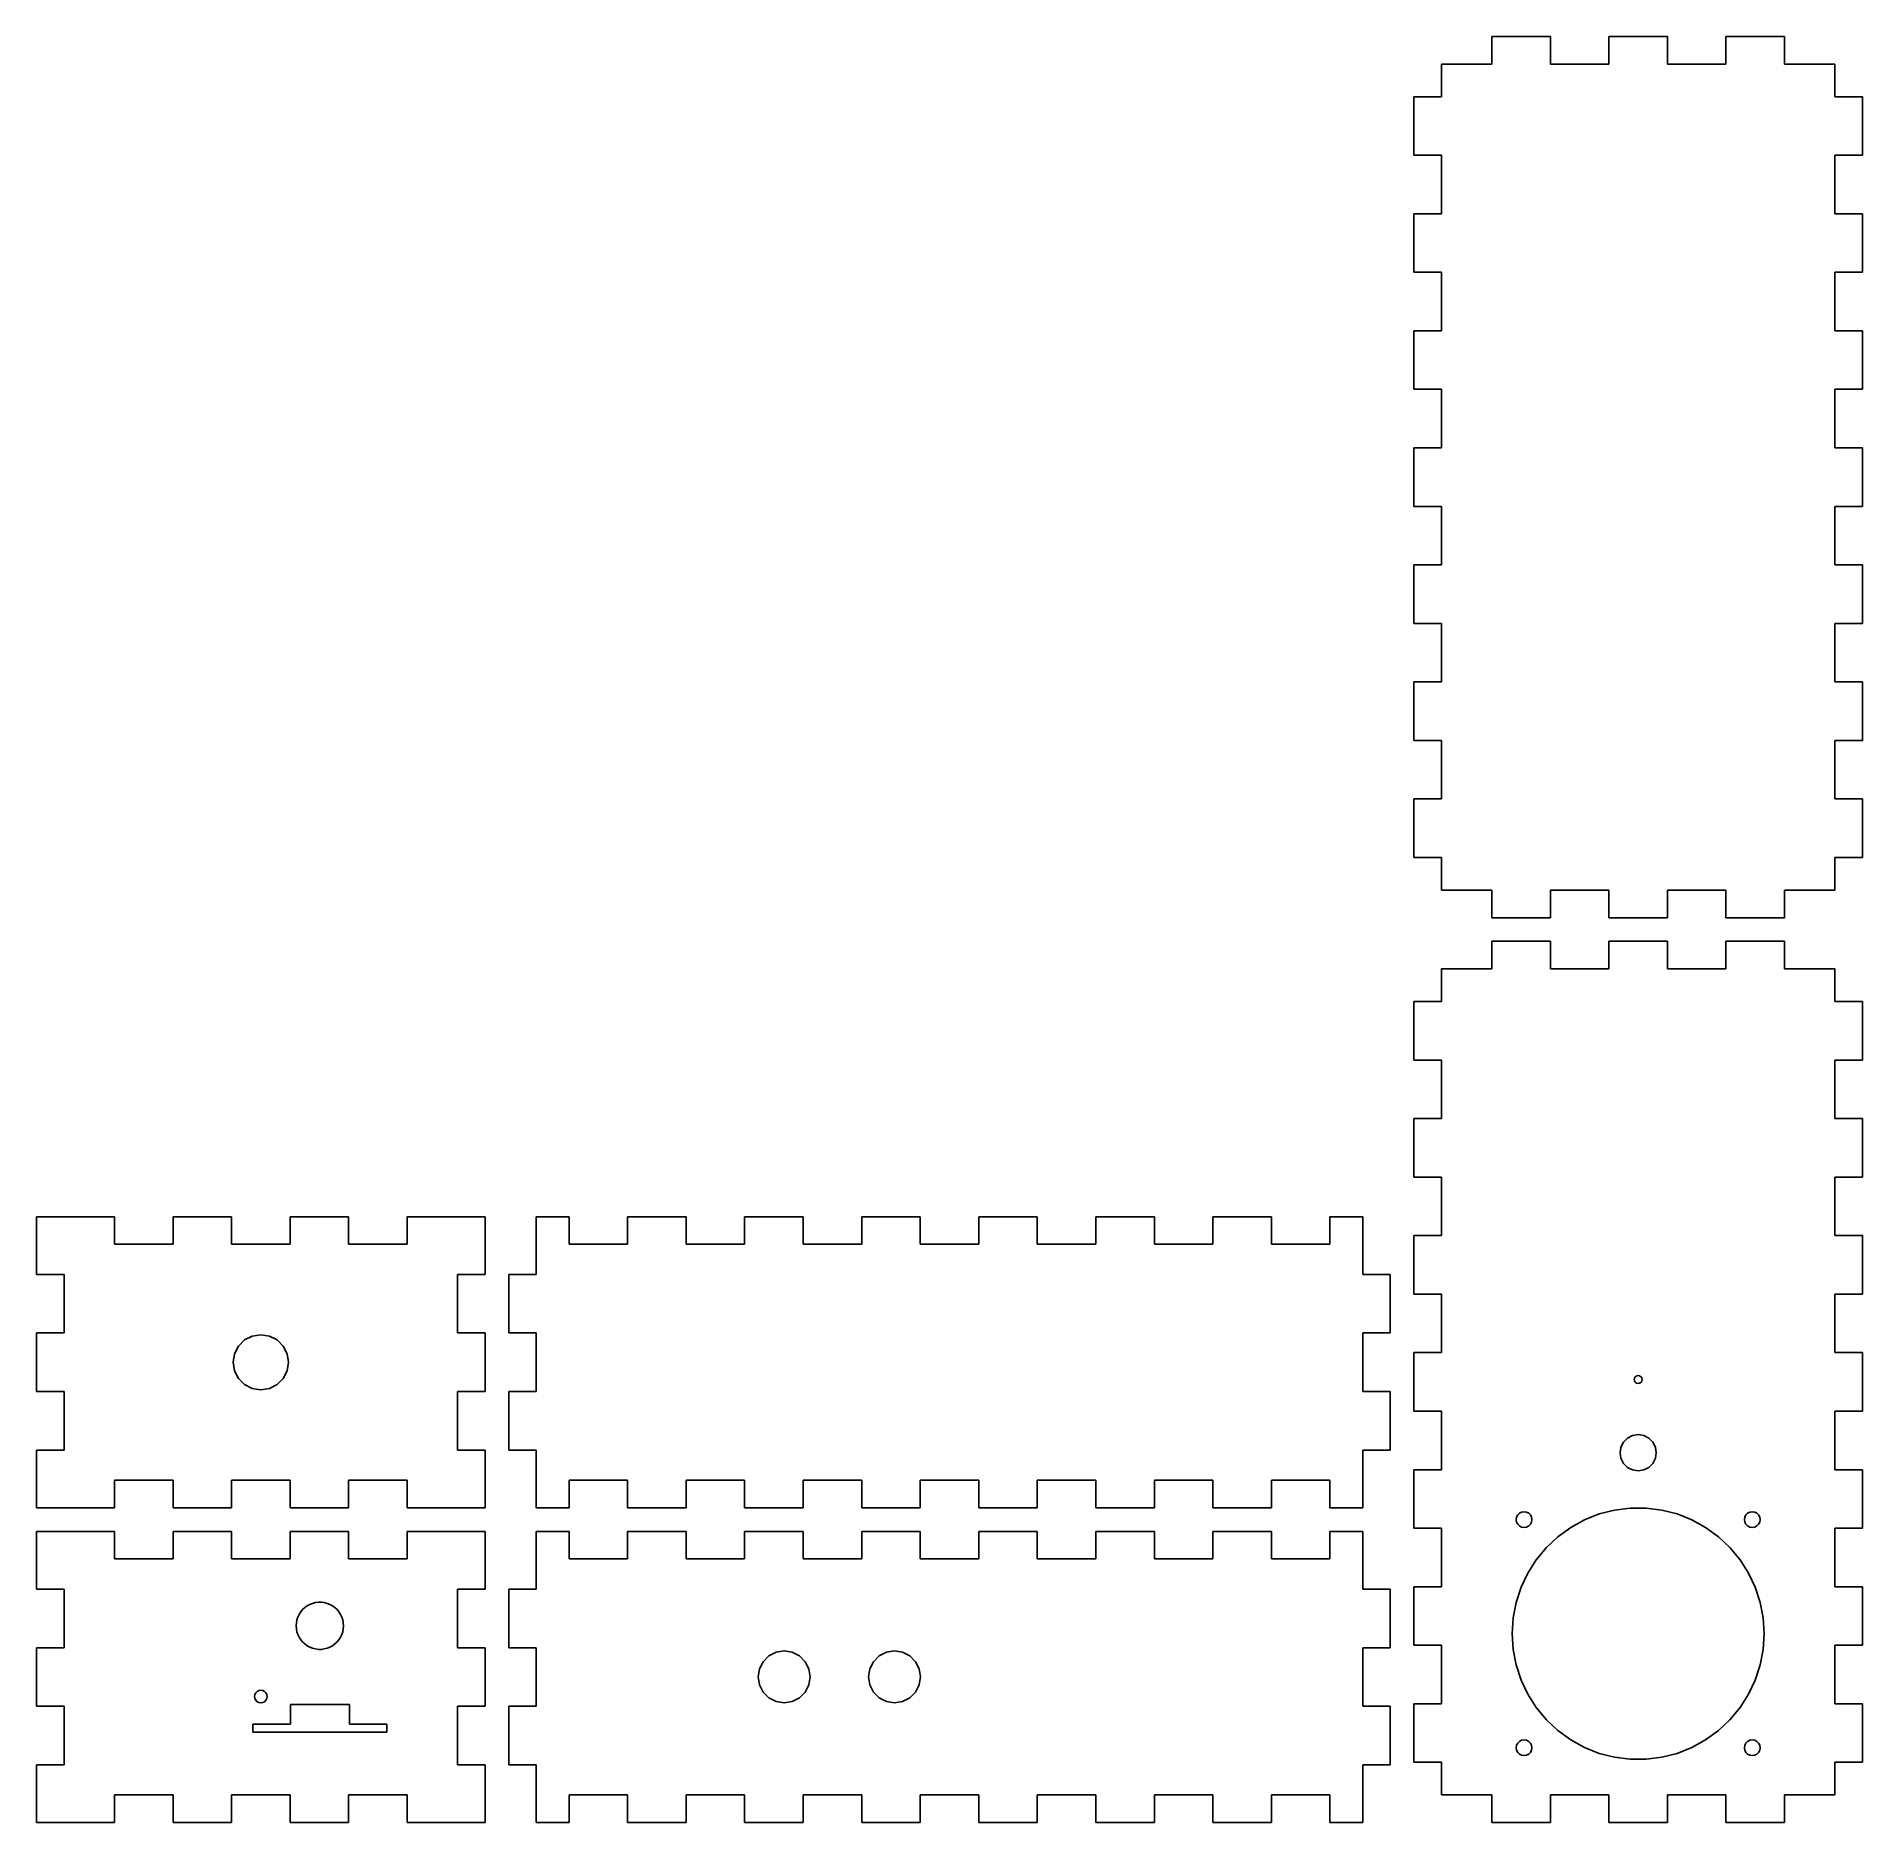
# Model space of a CAD drawing. Header units: metres. Extents: x 0 to 232, y 3 to 230.
import ezdxf

# ---------------------------------------------------------------- set-up
doc = ezdxf.new("R2010")
doc.units = ezdxf.units.M

msp = doc.modelspace()

# ---------------------------------------------------------------- linework, layer by layer
for p, q in [((192.344, 230), (184.906, 230)), ((184.906, 230), (184.906, 226.5)), ((192.344, 226.5), (192.344, 230)), ((207.219, 230), (199.781, 230)), ((199.781, 230), (199.781, 226.5)), ((207.219, 226.5), (207.219, 230)), ((222.094, 230), (214.656, 230)), ((214.656, 230), (214.656, 226.5)), ((222.094, 226.5), (222.094, 230)), ((184.906, 226.5), (178.5, 226.5)), ((178.5, 226.5), (178.5, 222.344)), ((199.781, 226.5), (192.344, 226.5)), ((214.656, 226.5), (207.219, 226.5)), ((228.5, 226.5), (222.094, 226.5)), ((228.5, 222.344), (228.5, 226.5)), ((178.5, 222.344), (175, 222.344)), ((175, 222.344), (175, 214.906)), ((232, 222.344), (228.5, 222.344)), ((232, 214.906), (232, 222.344)), ((175, 214.906), (178.5, 214.906)), ((178.5, 214.906), (178.5, 207.469)), ((228.5, 207.469), (228.5, 214.906)), ((228.5, 214.906), (232, 214.906)), ((178.5, 207.469), (175, 207.469)), ((175, 207.469), (175, 200.031)), ((232, 207.469), (228.5, 207.469)), ((232, 200.031), (232, 207.469)), ((175, 200.031), (178.5, 200.031)), ((178.5, 200.031), (178.5, 192.594)), ((228.5, 192.594), (228.5, 200.031)), ((228.5, 200.031), (232, 200.031)), ((178.5, 192.594), (175, 192.594)), ((175, 192.594), (175, 185.156)), ((232, 192.594), (228.5, 192.594)), ((232, 185.156), (232, 192.594)), ((175, 185.156), (178.5, 185.156)), ((178.5, 185.156), (178.5, 177.719)), ((228.5, 177.719), (228.5, 185.156)), ((228.5, 185.156), (232, 185.156)), ((178.5, 177.719), (175, 177.719)), ((175, 177.719), (175, 170.281)), ((232, 177.719), (228.5, 177.719)), ((232, 170.281), (232, 177.719)), ((175, 170.281), (178.5, 170.281)), ((178.5, 170.281), (178.5, 162.844)), ((228.5, 162.844), (228.5, 170.281)), ((228.5, 170.281), (232, 170.281)), ((178.5, 162.844), (175, 162.844)), ((175, 162.844), (175, 155.406)), ((232, 162.844), (228.5, 162.844)), ((232, 155.406), (232, 162.844)), ((175, 155.406), (178.5, 155.406)), ((178.5, 155.406), (178.5, 147.969)), ((228.5, 147.969), (228.5, 155.406)), ((228.5, 155.406), (232, 155.406)), ((178.5, 147.969), (175, 147.969)), ((175, 147.969), (175, 140.531)), ((232, 147.969), (228.5, 147.969)), ((232, 140.531), (232, 147.969)), ((175, 140.531), (178.5, 140.531)), ((178.5, 140.531), (178.5, 133.094)), ((228.5, 133.094), (228.5, 140.531)), ((228.5, 140.531), (232, 140.531)), ((178.5, 133.094), (175, 133.094)), ((175, 133.094), (175, 125.656)), ((232, 133.094), (228.5, 133.094)), ((232, 125.656), (232, 133.094)), ((175, 125.656), (178.5, 125.656)), ((178.5, 125.656), (178.5, 121.5)), ((228.5, 121.5), (228.5, 125.656)), ((228.5, 125.656), (232, 125.656)), ((178.5, 121.5), (184.906, 121.5)), ((184.906, 121.5), (184.906, 118)), ((192.344, 118), (192.344, 121.5)), ((192.344, 121.5), (199.781, 121.5)), ((199.781, 121.5), (199.781, 118)), ((207.219, 118), (207.219, 121.5)), ((207.219, 121.5), (214.656, 121.5)), ((214.656, 121.5), (214.656, 118)), ((222.094, 118), (222.094, 121.5)), ((222.094, 121.5), (228.5, 121.5)), ((184.906, 118), (192.344, 118)), ((199.781, 118), (207.219, 118)), ((214.656, 118), (222.094, 118)), ((192.344, 115), (184.906, 115)), ((184.906, 115), (184.906, 111.5)), ((192.344, 111.5), (192.344, 115)), ((207.219, 115), (199.781, 115)), ((199.781, 115), (199.781, 111.5)), ((207.219, 111.5), (207.219, 115)), ((222.094, 115), (214.656, 115)), ((214.656, 115), (214.656, 111.5)), ((222.094, 111.5), (222.094, 115)), ((184.906, 111.5), (178.5, 111.5)), ((178.5, 111.5), (178.5, 107.344)), ((199.781, 111.5), (192.344, 111.5)), ((214.656, 111.5), (207.219, 111.5)), ((228.5, 111.5), (222.094, 111.5)), ((228.5, 107.344), (228.5, 111.5)), ((178.5, 107.344), (175, 107.344)), ((175, 107.344), (175, 99.9062)), ((232, 107.344), (228.5, 107.344)), ((232, 99.9062), (232, 107.344)), ((175, 99.9062), (178.5, 99.9062)), ((178.5, 99.9062), (178.5, 92.4688)), ((228.5, 92.4688), (228.5, 99.9062)), ((228.5, 99.9062), (232, 99.9062)), ((178.5, 92.4688), (175, 92.4688)), ((175, 92.4688), (175, 85.0312)), ((232, 92.4688), (228.5, 92.4688)), ((232, 85.0312), (232, 92.4688)), ((175, 85.0312), (178.5, 85.0312)), ((178.5, 85.0312), (178.5, 77.5938)), ((228.5, 77.5938), (228.5, 85.0312)), ((228.5, 85.0312), (232, 85.0312)), ((9.9062, 80), (0, 80)), ((0, 80), (0, 72.6562)), ((9.9062, 76.5), (9.9062, 80)), ((24.7812, 80), (17.3438, 80)), ((17.3438, 80), (17.3438, 76.5)), ((24.7812, 76.5), (24.7812, 80)), ((39.6562, 80), (32.2188, 80)), ((32.2188, 80), (32.2188, 76.5)), ((39.6562, 76.5), (39.6562, 80)), ((57, 80), (47.0938, 80)), ((47.0938, 80), (47.0938, 76.5)), ((57, 72.6562), (57, 80)), ((67.6562, 80), (63.5, 80)), ((63.5, 80), (63.5, 72.6562)), ((67.6562, 76.5), (67.6562, 80)), ((82.5312, 80), (75.0938, 80)), ((75.0938, 80), (75.0938, 76.5)), ((82.5312, 76.5), (82.5312, 80)), ((97.4062, 80), (89.9688, 80)), ((89.9688, 80), (89.9688, 76.5)), ((97.4062, 76.5), (97.4062, 80)), ((112.281, 80), (104.844, 80)), ((104.844, 80), (104.844, 76.5)), ((112.281, 76.5), (112.281, 80)), ((127.156, 80), (119.719, 80)), ((119.719, 80), (119.719, 76.5)), ((127.156, 76.5), (127.156, 80)), ((142.031, 80), (134.594, 80)), ((134.594, 80), (134.594, 76.5)), ((142.031, 76.5), (142.031, 80)), ((156.906, 80), (149.469, 80)), ((149.469, 80), (149.469, 76.5)), ((156.906, 76.5), (156.906, 80)), ((168.5, 80), (164.344, 80)), ((164.344, 80), (164.344, 76.5)), ((168.5, 72.6562), (168.5, 80)), ((178.5, 77.5938), (175, 77.5938)), ((175, 77.5938), (175, 70.1562)), ((232, 77.5938), (228.5, 77.5938)), ((232, 70.1562), (232, 77.5938)), ((17.3438, 76.5), (9.9062, 76.5)), ((32.2188, 76.5), (24.7812, 76.5)), ((47.0938, 76.5), (39.6562, 76.5)), ((75.0938, 76.5), (67.6562, 76.5)), ((89.9688, 76.5), (82.5312, 76.5)), ((104.844, 76.5), (97.4062, 76.5)), ((119.719, 76.5), (112.281, 76.5)), ((134.594, 76.5), (127.156, 76.5)), ((149.469, 76.5), (142.031, 76.5)), ((164.344, 76.5), (156.906, 76.5)), ((0, 72.6562), (3.5, 72.6562)), ((3.5, 72.6562), (3.5, 65.2188)), ((53.5, 65.2188), (53.5, 72.6562)), ((53.5, 72.6562), (57, 72.6562)), ((63.5, 72.6562), (60, 72.6562)), ((60, 72.6562), (60, 65.2188)), ((172, 72.6562), (168.5, 72.6562)), ((172, 65.2188), (172, 72.6562)), ((175, 70.1562), (178.5, 70.1562)), ((178.5, 70.1562), (178.5, 62.7188)), ((228.5, 62.7188), (228.5, 70.1562)), ((228.5, 70.1562), (232, 70.1562)), ((3.5, 65.2188), (0, 65.2188)), ((0, 65.2188), (0, 57.7812)), ((27.4184, 64.8287), (28.5, 65)), ((28.5, 65), (29.5816, 64.8287)), ((57, 65.2188), (53.5, 65.2188)), ((57, 57.7812), (57, 65.2188)), ((60, 65.2188), (63.5, 65.2188)), ((63.5, 65.2188), (63.5, 57.7812)), ((168.5, 57.7812), (168.5, 65.2188)), ((168.5, 65.2188), (172, 65.2188)), ((25.1713, 62.5816), (25.6684, 63.5572)), ((25.6684, 63.5572), (26.4427, 64.3316)), ((26.4427, 64.3316), (27.4184, 64.8287)), ((29.5816, 64.8287), (30.5572, 64.3316)), ((30.5572, 64.3316), (31.3316, 63.5572)), ((31.3316, 63.5572), (31.8287, 62.5816)), ((178.5, 62.7188), (175, 62.7188)), ((175, 62.7188), (175, 55.2812)), ((232, 62.7188), (228.5, 62.7188)), ((232, 55.2812), (232, 62.7188)), ((25, 61.5), (25.1713, 62.5816)), ((25.1713, 60.4184), (25, 61.5)), ((25.6684, 59.4427), (25.1713, 60.4184)), ((31.8287, 60.4184), (31.3316, 59.4427)), ((31.8287, 62.5816), (32, 61.5)), ((32, 61.5), (31.8287, 60.4184)), ((26.4427, 58.6684), (25.6684, 59.4427)), ((27.4184, 58.1713), (26.4427, 58.6684)), ((28.5, 58), (27.4184, 58.1713)), ((29.5816, 58.1713), (28.5, 58)), ((30.5572, 58.6684), (29.5816, 58.1713)), ((31.3316, 59.4427), (30.5572, 58.6684)), ((203, 59.3), (203.024, 59.4545)), ((203.024, 59.1455), (203, 59.3)), ((203.024, 59.4545), (203.095, 59.5939)), ((203.095, 59.0061), (203.024, 59.1455)), ((203.095, 59.5939), (203.206, 59.7045)), ((203.206, 58.8955), (203.095, 59.0061)), ((203.206, 59.7045), (203.345, 59.7755)), ((203.345, 58.8245), (203.206, 58.8955)), ((203.345, 59.7755), (203.5, 59.8)), ((203.5, 58.8), (203.345, 58.8245)), ((203.5, 59.8), (203.654, 59.7755)), ((203.654, 58.8245), (203.5, 58.8)), ((203.654, 59.7755), (203.794, 59.7045)), ((203.794, 58.8955), (203.654, 58.8245)), ((203.794, 59.7045), (203.904, 59.5939)), ((203.904, 59.0061), (203.794, 58.8955)), ((203.904, 59.5939), (203.976, 59.4545)), ((203.976, 59.1455), (203.904, 59.0061)), ((203.976, 59.4545), (204, 59.3)), ((204, 59.3), (203.976, 59.1455)), ((0, 57.7812), (3.5, 57.7812)), ((3.5, 57.7812), (3.5, 50.3438)), ((53.5, 50.3438), (53.5, 57.7812)), ((53.5, 57.7812), (57, 57.7812)), ((63.5, 57.7812), (60, 57.7812)), ((60, 57.7812), (60, 50.3438)), ((172, 57.7812), (168.5, 57.7812)), ((172, 50.3438), (172, 57.7812)), ((175, 55.2812), (178.5, 55.2812)), ((178.5, 55.2812), (178.5, 47.8438)), ((228.5, 47.8438), (228.5, 55.2812)), ((228.5, 55.2812), (232, 55.2812)), ((201.313, 50.7107), (201.639, 51.3519)), ((201.639, 51.3519), (202.148, 51.8607)), ((202.148, 51.8607), (202.789, 52.1874)), ((202.789, 52.1874), (203.5, 52.3)), ((203.5, 52.3), (204.211, 52.1874)), ((204.211, 52.1874), (204.852, 51.8607)), ((204.852, 51.8607), (205.361, 51.3519)), ((205.361, 51.3519), (205.687, 50.7107)), ((3.5, 50.3438), (0, 50.3438)), ((0, 50.3438), (0, 43)), ((57, 50.3438), (53.5, 50.3438)), ((57, 43), (57, 50.3438)), ((60, 50.3438), (63.5, 50.3438)), ((63.5, 50.3438), (63.5, 43)), ((168.5, 43), (168.5, 50.3438)), ((168.5, 50.3438), (172, 50.3438)), ((201.2, 50), (201.313, 50.7107)), ((201.313, 49.2893), (201.2, 50)), ((201.639, 48.6481), (201.313, 49.2893)), ((205.687, 49.2893), (205.361, 48.6481)), ((205.687, 50.7107), (205.8, 50)), ((205.8, 50), (205.687, 49.2893)), ((9.9062, 43), (9.9062, 46.5)), ((9.9062, 46.5), (17.3438, 46.5)), ((17.3438, 46.5), (17.3438, 43)), ((24.7812, 43), (24.7812, 46.5)), ((24.7812, 46.5), (32.2188, 46.5)), ((32.2188, 46.5), (32.2188, 43)), ((39.6562, 43), (39.6562, 46.5)), ((39.6562, 46.5), (47.0938, 46.5)), ((47.0938, 46.5), (47.0938, 43)), ((67.6562, 43), (67.6562, 46.5)), ((67.6562, 46.5), (75.0938, 46.5)), ((75.0938, 46.5), (75.0938, 43)), ((82.5312, 43), (82.5312, 46.5)), ((82.5312, 46.5), (89.9688, 46.5)), ((89.9688, 46.5), (89.9688, 43)), ((97.4062, 43), (97.4062, 46.5)), ((97.4062, 46.5), (104.844, 46.5)), ((104.844, 46.5), (104.844, 43)), ((112.281, 43), (112.281, 46.5)), ((112.281, 46.5), (119.719, 46.5)), ((119.719, 46.5), (119.719, 43)), ((127.156, 43), (127.156, 46.5)), ((127.156, 46.5), (134.594, 46.5)), ((134.594, 46.5), (134.594, 43)), ((142.031, 43), (142.031, 46.5)), ((142.031, 46.5), (149.469, 46.5)), ((149.469, 46.5), (149.469, 43)), ((156.906, 43), (156.906, 46.5)), ((156.906, 46.5), (164.344, 46.5)), ((164.344, 46.5), (164.344, 43)), ((178.5, 47.8438), (175, 47.8438)), ((175, 47.8438), (175, 40.4062)), ((202.148, 48.1393), (201.639, 48.6481)), ((202.789, 47.8126), (202.148, 48.1393)), ((203.5, 47.7), (202.789, 47.8126)), ((204.211, 47.8126), (203.5, 47.7)), ((204.852, 48.1393), (204.211, 47.8126)), ((205.361, 48.6481), (204.852, 48.1393)), ((232, 47.8438), (228.5, 47.8438)), ((232, 40.4062), (232, 47.8438)), ((0, 43), (9.9062, 43)), ((17.3438, 43), (24.7812, 43)), ((32.2188, 43), (39.6562, 43)), ((47.0938, 43), (57, 43)), ((63.5, 43), (67.6562, 43)), ((75.0938, 43), (82.5312, 43)), ((89.9688, 43), (97.4062, 43)), ((104.844, 43), (112.281, 43)), ((119.719, 43), (127.156, 43)), ((134.594, 43), (142.031, 43)), ((149.469, 43), (156.906, 43)), ((164.344, 43), (168.5, 43)), ((188, 41.5), (188.049, 41.809)), ((188.049, 41.809), (188.191, 42.0878)), ((188.191, 42.0878), (188.412, 42.309)), ((188.412, 42.309), (188.691, 42.451)), ((188.691, 42.451), (189, 42.5)), ((189, 42.5), (189.309, 42.451)), ((189.309, 42.451), (189.588, 42.309)), ((189.588, 42.309), (189.809, 42.0878)), ((189.809, 42.0878), (189.951, 41.809)), ((189.951, 41.809), (190, 41.5)), ((196.688, 41.4772), (198.556, 42.2169)), ((198.556, 42.2169), (200.502, 42.7166)), ((200.502, 42.7166), (202.495, 42.9684)), ((202.495, 42.9684), (204.505, 42.9684)), ((204.505, 42.9684), (206.498, 42.7166)), ((206.498, 42.7166), (208.444, 42.2169)), ((208.444, 42.2169), (210.312, 41.4772)), ((217, 41.5), (217.049, 41.809)), ((217.049, 41.809), (217.191, 42.0878)), ((217.191, 42.0878), (217.412, 42.309)), ((217.412, 42.309), (217.691, 42.451)), ((217.691, 42.451), (218, 42.5)), ((218, 42.5), (218.309, 42.451)), ((218.309, 42.451), (218.588, 42.309)), ((218.588, 42.309), (218.809, 42.0878)), ((218.809, 42.0878), (218.951, 41.809)), ((218.951, 41.809), (219, 41.5)), ((9.9062, 40), (0, 40)), ((0, 40), (0, 32.6562)), ((9.9062, 36.5), (9.9062, 40)), ((24.7812, 40), (17.3438, 40)), ((17.3438, 40), (17.3438, 36.5)), ((24.7812, 36.5), (24.7812, 40)), ((39.6562, 40), (32.2188, 40)), ((32.2188, 40), (32.2188, 36.5)), ((39.6562, 36.5), (39.6562, 40)), ((57, 40), (47.0938, 40)), ((47.0938, 40), (47.0938, 36.5)), ((57, 32.6562), (57, 40)), ((67.6562, 40), (63.5, 40)), ((63.5, 40), (63.5, 32.6562)), ((67.6562, 36.5), (67.6562, 40)), ((82.5312, 40), (75.0938, 40)), ((75.0938, 40), (75.0938, 36.5)), ((82.5312, 36.5), (82.5312, 40)), ((97.4062, 40), (89.9688, 40)), ((89.9688, 40), (89.9688, 36.5)), ((97.4062, 36.5), (97.4062, 40)), ((112.281, 40), (104.844, 40)), ((104.844, 40), (104.844, 36.5)), ((112.281, 36.5), (112.281, 40)), ((127.156, 40), (119.719, 40)), ((119.719, 40), (119.719, 36.5)), ((127.156, 36.5), (127.156, 40)), ((142.031, 40), (134.594, 40)), ((134.594, 40), (134.594, 36.5)), ((142.031, 36.5), (142.031, 40)), ((156.906, 40), (149.469, 40)), ((149.469, 40), (149.469, 36.5)), ((156.906, 36.5), (156.906, 40)), ((168.5, 40), (164.344, 40)), ((164.344, 40), (164.344, 36.5)), ((168.5, 32.6562), (168.5, 40)), ((175, 40.4062), (178.5, 40.4062)), ((178.5, 40.4062), (178.5, 32.9688)), ((188.049, 41.191), (188, 41.5)), ((188.191, 40.9122), (188.049, 41.191)), ((188.412, 40.691), (188.191, 40.9122)), ((188.691, 40.5489), (188.412, 40.691)), ((189, 40.5), (188.691, 40.5489)), ((189.309, 40.5489), (189, 40.5)), ((189.588, 40.691), (189.309, 40.5489)), ((189.809, 40.9122), (189.588, 40.691)), ((189.951, 41.191), (189.809, 40.9122)), ((190, 41.5), (189.951, 41.191)), ((193.301, 39.3282), (194.927, 40.5092)), ((194.927, 40.5092), (196.688, 41.4772)), ((210.312, 41.4772), (212.073, 40.5092)), ((212.073, 40.5092), (213.699, 39.3282)), ((217.049, 41.191), (217, 41.5)), ((217.191, 40.9122), (217.049, 41.191)), ((217.412, 40.691), (217.191, 40.9122)), ((217.691, 40.5489), (217.412, 40.691)), ((218, 40.5), (217.691, 40.5489)), ((218.309, 40.5489), (218, 40.5)), ((218.588, 40.691), (218.309, 40.5489)), ((218.809, 40.9122), (218.588, 40.691)), ((218.951, 41.191), (218.809, 40.9122)), ((219, 41.5), (218.951, 41.191)), ((228.5, 32.9688), (228.5, 40.4062)), ((228.5, 40.4062), (232, 40.4062)), ((190.556, 36.4046), (191.836, 37.9527)), ((191.836, 37.9527), (193.301, 39.3282)), ((213.699, 39.3282), (215.163, 37.9527)), ((215.163, 37.9527), (216.444, 36.4046)), ((17.3438, 36.5), (9.9062, 36.5)), ((32.2188, 36.5), (24.7812, 36.5)), ((47.0938, 36.5), (39.6562, 36.5)), ((75.0938, 36.5), (67.6562, 36.5)), ((89.9688, 36.5), (82.5312, 36.5)), ((104.844, 36.5), (97.4062, 36.5)), ((119.719, 36.5), (112.281, 36.5)), ((134.594, 36.5), (127.156, 36.5)), ((149.469, 36.5), (142.031, 36.5)), ((164.344, 36.5), (156.906, 36.5)), ((189.479, 34.7081), (190.556, 36.4046)), ((216.444, 36.4046), (217.521, 34.7081)), ((0, 32.6562), (3.5, 32.6562)), ((3.5, 32.6562), (3.5, 25.2188)), ((53.5, 25.2188), (53.5, 32.6562)), ((53.5, 32.6562), (57, 32.6562)), ((63.5, 32.6562), (60, 32.6562)), ((60, 32.6562), (60, 25.2188)), ((172, 32.6562), (168.5, 32.6562)), ((172, 25.2188), (172, 32.6562)), ((178.5, 32.9688), (175, 32.9688)), ((175, 32.9688), (175, 25.5312)), ((188.003, 30.979), (188.624, 32.89)), ((188.624, 32.89), (189.479, 34.7081)), ((217.521, 34.7081), (218.376, 32.89)), ((218.376, 32.89), (218.997, 30.979)), ((232, 32.9688), (228.5, 32.9688)), ((232, 25.5312), (232, 32.9688)), ((33.8131, 30.0536), (34.0877, 30.3115)), ((34.0877, 30.3115), (34.3925, 30.533)), ((34.3925, 30.533), (34.7227, 30.7145)), ((34.7227, 30.7145), (35.0729, 30.8532)), ((35.0729, 30.8532), (35.4379, 30.9469)), ((35.4379, 30.9469), (35.8116, 30.9941)), ((35.8116, 30.9941), (36.1884, 30.9941)), ((36.1884, 30.9941), (36.5621, 30.9469)), ((36.5621, 30.9469), (36.927, 30.8532)), ((36.927, 30.8532), (37.2773, 30.7145)), ((37.2773, 30.7145), (37.6075, 30.533)), ((37.6075, 30.533), (37.9123, 30.3115)), ((37.9123, 30.3115), (38.1869, 30.0536)), ((187.626, 29.0053), (188.003, 30.979)), ((218.997, 30.979), (219.374, 29.0053)), ((33, 28), (33.0237, 28.376)), ((33.0237, 27.624), (33, 28)), ((33.0237, 28.376), (33.0942, 28.7461)), ((33.0942, 28.7461), (33.2107, 29.1044)), ((33.2107, 29.1044), (33.3711, 29.4453)), ((33.3711, 29.4453), (33.5729, 29.7634)), ((33.5729, 29.7634), (33.8131, 30.0536)), ((38.1869, 30.0536), (38.427, 29.7634)), ((38.427, 29.7634), (38.6289, 29.4453)), ((38.6289, 29.4453), (38.7893, 29.1044)), ((38.7893, 29.1044), (38.9057, 28.7461)), ((38.9057, 28.7461), (38.9763, 28.376)), ((38.9763, 28.376), (39, 28)), ((39, 28), (38.9763, 27.624)), ((187.5, 27), (187.626, 29.0053)), ((219.374, 29.0053), (219.5, 27)), ((33.0942, 27.2539), (33.0237, 27.624)), ((33.2107, 26.8956), (33.0942, 27.2539)), ((33.3711, 26.5547), (33.2107, 26.8956)), ((33.5729, 26.2366), (33.3711, 26.5547)), ((33.8131, 25.9464), (33.5729, 26.2366)), ((34.0877, 25.6884), (33.8131, 25.9464)), ((34.3925, 25.467), (34.0877, 25.6884)), ((37.9123, 25.6884), (37.6075, 25.467)), ((38.1869, 25.9464), (37.9123, 25.6884)), ((38.427, 26.2366), (38.1869, 25.9464)), ((38.6289, 26.5547), (38.427, 26.2366)), ((38.7893, 26.8956), (38.6289, 26.5547)), ((38.9057, 27.2539), (38.7893, 26.8956)), ((38.9763, 27.624), (38.9057, 27.2539)), ((175, 25.5312), (178.5, 25.5312)), ((178.5, 25.5312), (178.5, 18.0938)), ((187.626, 24.9947), (187.5, 27)), ((219.5, 27), (219.374, 24.9947)), ((228.5, 18.0938), (228.5, 25.5312)), ((228.5, 25.5312), (232, 25.5312)), ((3.5, 25.2188), (0, 25.2188)), ((0, 25.2188), (0, 17.7812)), ((34.7227, 25.2855), (34.3925, 25.467)), ((35.0729, 25.1468), (34.7227, 25.2855)), ((35.4379, 25.0531), (35.0729, 25.1468)), ((35.8116, 25.0059), (35.4379, 25.0531)), ((36.1884, 25.0059), (35.8116, 25.0059)), ((36.5621, 25.0531), (36.1884, 25.0059)), ((36.927, 25.1468), (36.5621, 25.0531)), ((37.2773, 25.2855), (36.927, 25.1468)), ((37.6075, 25.467), (37.2773, 25.2855)), ((57, 25.2188), (53.5, 25.2188)), ((57, 17.7812), (57, 25.2188)), ((60, 25.2188), (63.5, 25.2188)), ((63.5, 25.2188), (63.5, 17.7812)), ((91.8615, 22.5197), (92.3302, 23.4397)), ((92.3302, 23.4397), (93.0603, 24.1698)), ((93.0603, 24.1698), (93.9802, 24.6385)), ((93.9802, 24.6385), (95, 24.8)), ((95, 24.8), (96.0197, 24.6385)), ((96.0197, 24.6385), (96.9397, 24.1698)), ((96.9397, 24.1698), (97.6698, 23.4397)), ((97.6698, 23.4397), (98.1385, 22.5197)), ((105.862, 22.5197), (106.33, 23.4397)), ((106.33, 23.4397), (107.06, 24.1698)), ((107.06, 24.1698), (107.98, 24.6385)), ((107.98, 24.6385), (109, 24.8)), ((109, 24.8), (110.02, 24.6385)), ((110.02, 24.6385), (110.94, 24.1698)), ((110.94, 24.1698), (111.67, 23.4397)), ((111.67, 23.4397), (112.138, 22.5197)), ((168.5, 17.7812), (168.5, 25.2188)), ((168.5, 25.2188), (172, 25.2188)), ((188.003, 23.021), (187.626, 24.9947)), ((219.374, 24.9947), (218.997, 23.021)), ((91.7, 21.5), (91.8615, 22.5197)), ((91.8615, 20.4802), (91.7, 21.5)), ((98.1385, 22.5197), (98.3, 21.5)), ((98.3, 21.5), (98.1385, 20.4802)), ((105.7, 21.5), (105.862, 22.5197)), ((105.862, 20.4802), (105.7, 21.5)), ((112.138, 22.5197), (112.3, 21.5)), ((112.3, 21.5), (112.138, 20.4802)), ((188.624, 21.11), (188.003, 23.021)), ((189.479, 19.2919), (188.624, 21.11)), ((218.376, 21.11), (217.521, 19.2919)), ((218.997, 23.021), (218.376, 21.11)), ((27.7, 19), (27.7392, 19.2472)), ((27.7392, 18.7528), (27.7, 19)), ((27.7392, 19.2472), (27.8528, 19.4702)), ((27.8528, 18.5298), (27.7392, 18.7528)), ((27.8528, 19.4702), (28.0298, 19.6472)), ((28.0298, 19.6472), (28.2528, 19.7608)), ((28.2528, 19.7608), (28.5, 19.8)), ((28.5, 19.8), (28.7472, 19.7608)), ((28.7472, 19.7608), (28.9702, 19.6472)), ((28.9702, 19.6472), (29.1472, 19.4702)), ((29.1472, 19.4702), (29.2608, 19.2472)), ((29.2608, 18.7528), (29.1472, 18.5298)), ((29.2608, 19.2472), (29.3, 19)), ((29.3, 19), (29.2608, 18.7528)), ((92.3302, 19.5603), (91.8615, 20.4802)), ((93.0603, 18.8302), (92.3302, 19.5603)), ((93.9802, 18.3615), (93.0603, 18.8302)), ((96.9397, 18.8302), (96.0197, 18.3615)), ((97.6698, 19.5603), (96.9397, 18.8302)), ((98.1385, 20.4802), (97.6698, 19.5603)), ((106.33, 19.5603), (105.862, 20.4802)), ((107.06, 18.8302), (106.33, 19.5603)), ((107.98, 18.3615), (107.06, 18.8302)), ((110.94, 18.8302), (110.02, 18.3615)), ((111.67, 19.5603), (110.94, 18.8302)), ((112.138, 20.4802), (111.67, 19.5603)), ((190.556, 17.5954), (189.479, 19.2919)), ((217.521, 19.2919), (216.444, 17.5954)), ((0, 17.7812), (3.5, 17.7812)), ((3.5, 17.7812), (3.5, 10.3438)), ((28.0298, 18.3528), (27.8528, 18.5298)), ((28.2528, 18.2392), (28.0298, 18.3528)), ((28.5, 18.2), (28.2528, 18.2392)), ((28.7472, 18.2392), (28.5, 18.2)), ((28.9702, 18.3528), (28.7472, 18.2392)), ((29.1472, 18.5298), (28.9702, 18.3528)), ((32.25, 15.5), (32.25, 18)), ((32.25, 18), (39.75, 18)), ((39.75, 18), (39.75, 15.5)), ((53.5, 10.3438), (53.5, 17.7812)), ((53.5, 17.7812), (57, 17.7812)), ((63.5, 17.7812), (60, 17.7812)), ((60, 17.7812), (60, 10.3438)), ((95, 18.2), (93.9802, 18.3615)), ((96.0197, 18.3615), (95, 18.2)), ((109, 18.2), (107.98, 18.3615)), ((110.02, 18.3615), (109, 18.2)), ((172, 17.7812), (168.5, 17.7812)), ((172, 10.3438), (172, 17.7812)), ((178.5, 18.0938), (175, 18.0938)), ((175, 18.0938), (175, 10.6562)), ((191.836, 16.0472), (190.556, 17.5954)), ((216.444, 17.5954), (215.163, 16.0472)), ((232, 18.0938), (228.5, 18.0938)), ((232, 10.6562), (232, 18.0938)), ((27.5, 14.5), (27.5, 15.5)), ((27.5, 15.5), (32.25, 15.5)), ((44.5, 14.5), (27.5, 14.5)), ((39.75, 15.5), (44.5, 15.5)), ((44.5, 15.5), (44.5, 14.5)), ((193.301, 14.6718), (191.836, 16.0472)), ((194.927, 13.4908), (193.301, 14.6718)), ((213.699, 14.6718), (212.073, 13.4908)), ((215.163, 16.0472), (213.699, 14.6718)), ((188, 12.5), (188.049, 12.809)), ((188.049, 12.191), (188, 12.5)), ((188.049, 12.809), (188.191, 13.0878)), ((188.191, 11.9122), (188.049, 12.191)), ((188.191, 13.0878), (188.412, 13.309)), ((188.412, 11.691), (188.191, 11.9122)), ((188.412, 13.309), (188.691, 13.451)), ((188.691, 11.5489), (188.412, 11.691)), ((188.691, 13.451), (189, 13.5)), ((189, 13.5), (189.309, 13.451)), ((189.309, 13.451), (189.588, 13.309)), ((189.588, 11.691), (189.309, 11.5489)), ((189.588, 13.309), (189.809, 13.0878)), ((189.809, 11.9122), (189.588, 11.691)), ((189.809, 13.0878), (189.951, 12.809)), ((189.951, 12.191), (189.809, 11.9122)), ((189.951, 12.809), (190, 12.5)), ((190, 12.5), (189.951, 12.191)), ((196.688, 12.5228), (194.927, 13.4908)), ((198.556, 11.7831), (196.688, 12.5228)), ((200.502, 11.2834), (198.556, 11.7831)), ((208.444, 11.7831), (206.498, 11.2834)), ((210.312, 12.5228), (208.444, 11.7831)), ((212.073, 13.4908), (210.312, 12.5228)), ((217, 12.5), (217.049, 12.809)), ((217.049, 12.191), (217, 12.5)), ((217.049, 12.809), (217.191, 13.0878)), ((217.191, 11.9122), (217.049, 12.191)), ((217.191, 13.0878), (217.412, 13.309)), ((217.412, 11.691), (217.191, 11.9122)), ((217.412, 13.309), (217.691, 13.451)), ((217.691, 11.5489), (217.412, 11.691)), ((217.691, 13.451), (218, 13.5)), ((218, 13.5), (218.309, 13.451)), ((218.309, 13.451), (218.588, 13.309)), ((218.588, 11.691), (218.309, 11.5489)), ((218.588, 13.309), (218.809, 13.0878)), ((218.809, 11.9122), (218.588, 11.691)), ((218.809, 13.0878), (218.951, 12.809)), ((218.951, 12.191), (218.809, 11.9122)), ((218.951, 12.809), (219, 12.5)), ((219, 12.5), (218.951, 12.191)), ((3.5, 10.3438), (0, 10.3438)), ((0, 10.3438), (0, 3)), ((57, 10.3438), (53.5, 10.3438)), ((57, 3), (57, 10.3438)), ((60, 10.3438), (63.5, 10.3438)), ((63.5, 10.3438), (63.5, 3)), ((168.5, 3), (168.5, 10.3438)), ((168.5, 10.3438), (172, 10.3438)), ((175, 10.6562), (178.5, 10.6562)), ((178.5, 10.6562), (178.5, 6.5)), ((189, 11.5), (188.691, 11.5489)), ((189.309, 11.5489), (189, 11.5)), ((202.495, 11.0316), (200.502, 11.2834)), ((204.505, 11.0316), (202.495, 11.0316)), ((206.498, 11.2834), (204.505, 11.0316)), ((218, 11.5), (217.691, 11.5489)), ((218.309, 11.5489), (218, 11.5)), ((228.5, 6.5), (228.5, 10.6562)), ((228.5, 10.6562), (232, 10.6562)), ((9.9062, 3), (9.9062, 6.5)), ((9.9062, 6.5), (17.3438, 6.5)), ((17.3438, 6.5), (17.3438, 3)), ((24.7812, 3), (24.7812, 6.5)), ((24.7812, 6.5), (32.2188, 6.5)), ((32.2188, 6.5), (32.2188, 3)), ((39.6562, 3), (39.6562, 6.5)), ((39.6562, 6.5), (47.0938, 6.5)), ((47.0938, 6.5), (47.0938, 3)), ((67.6562, 3), (67.6562, 6.5)), ((67.6562, 6.5), (75.0938, 6.5)), ((75.0938, 6.5), (75.0938, 3)), ((82.5312, 3), (82.5312, 6.5)), ((82.5312, 6.5), (89.9688, 6.5)), ((89.9688, 6.5), (89.9688, 3)), ((97.4062, 3), (97.4062, 6.5)), ((97.4062, 6.5), (104.844, 6.5)), ((104.844, 6.5), (104.844, 3)), ((112.281, 3), (112.281, 6.5)), ((112.281, 6.5), (119.719, 6.5)), ((119.719, 6.5), (119.719, 3)), ((127.156, 3), (127.156, 6.5)), ((127.156, 6.5), (134.594, 6.5)), ((134.594, 6.5), (134.594, 3)), ((142.031, 3), (142.031, 6.5)), ((142.031, 6.5), (149.469, 6.5)), ((149.469, 6.5), (149.469, 3)), ((156.906, 3), (156.906, 6.5)), ((156.906, 6.5), (164.344, 6.5)), ((164.344, 6.5), (164.344, 3)), ((178.5, 6.5), (184.906, 6.5)), ((184.906, 6.5), (184.906, 3)), ((192.344, 3), (192.344, 6.5)), ((192.344, 6.5), (199.781, 6.5)), ((199.781, 6.5), (199.781, 3)), ((207.219, 3), (207.219, 6.5)), ((207.219, 6.5), (214.656, 6.5)), ((214.656, 6.5), (214.656, 3)), ((222.094, 3), (222.094, 6.5)), ((222.094, 6.5), (228.5, 6.5)), ((0, 3), (9.9062, 3)), ((17.3438, 3), (24.7812, 3)), ((32.2188, 3), (39.6562, 3)), ((47.0938, 3), (57, 3)), ((63.5, 3), (67.6562, 3)), ((75.0938, 3), (82.5312, 3)), ((89.9688, 3), (97.4062, 3)), ((104.844, 3), (112.281, 3)), ((119.719, 3), (127.156, 3)), ((134.594, 3), (142.031, 3)), ((149.469, 3), (156.906, 3)), ((164.344, 3), (168.5, 3)), ((184.906, 3), (192.344, 3)), ((199.781, 3), (207.219, 3)), ((214.656, 3), (222.094, 3))]:
    msp.add_line(p, q)

doc.saveas('drawing.dxf')
